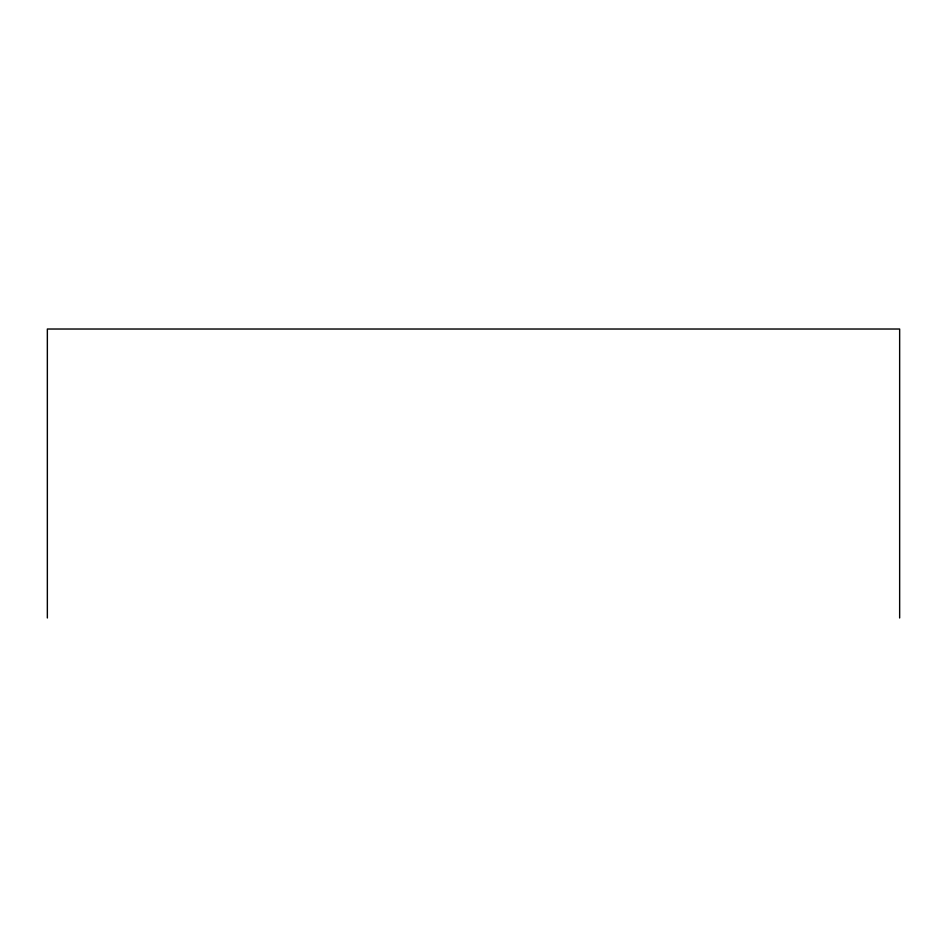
<?xml version="1.0" encoding="UTF-8"?>
<svg xmlns="http://www.w3.org/2000/svg" width="947" height="947" viewBox="0 0 947 947"><rect width="100%" height="100%" fill="white"/><g stroke="black" fill="none" stroke-linecap="round" stroke-linejoin="round"><path stroke-width="1.42" d="M899.65 617.977L899.65 329.023L47.35 329.023L47.35 617.977"/></g></svg>
